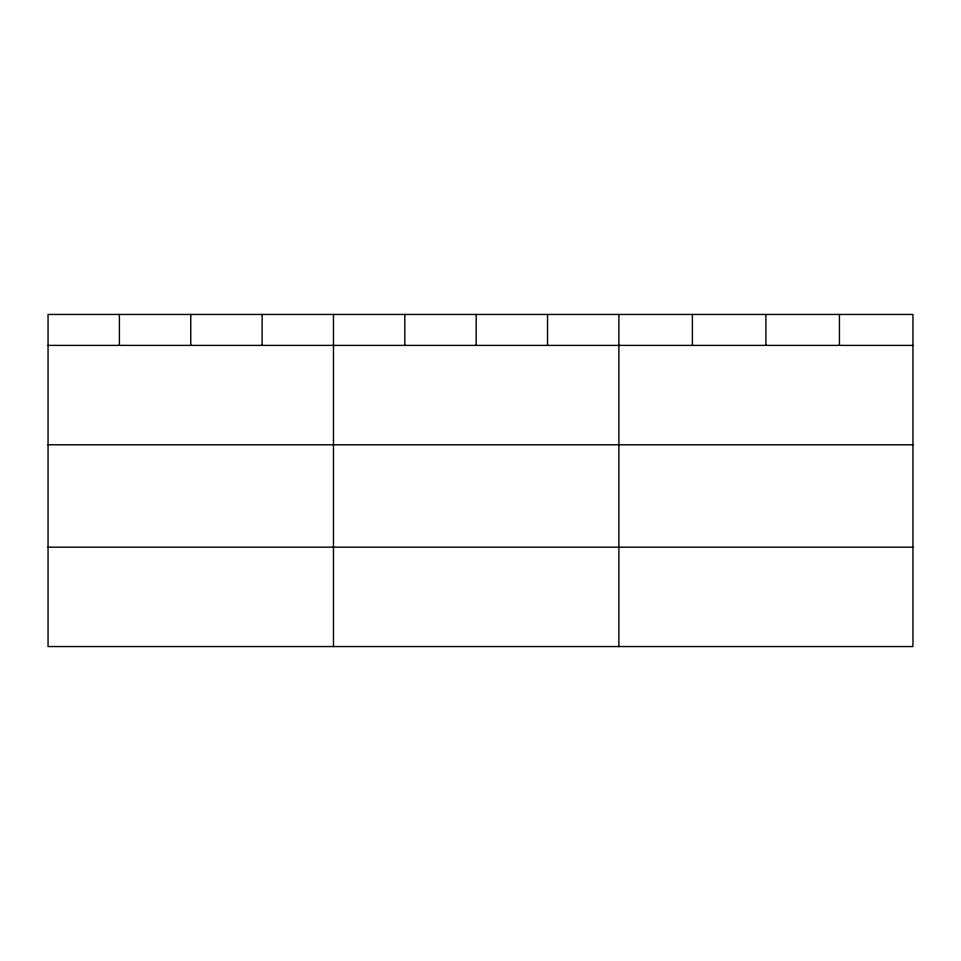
<?xml version="1.0" encoding="UTF-8"?>
<svg xmlns="http://www.w3.org/2000/svg" width="961" height="961" viewBox="0 0 961 961"><rect width="100%" height="100%" fill="white"/><g stroke="black" fill="none" stroke-linecap="round" stroke-linejoin="round"><path stroke-width="1.44" d="M912.95 345.395L912.95 646.549L48.05 646.549L48.05 314.451L912.95 314.451L912.95 345.395L48.05 345.395M48.05 444.775L912.95 444.775M48.05 547.169L912.95 547.169M839.433 314.451L839.433 345.395M765.917 314.451L765.917 345.395M692.4 314.451L692.4 345.395M618.884 314.451L618.884 646.549M547.53 314.451L547.53 345.395M476.175 314.451L476.175 345.395M404.821 314.451L404.821 345.395M333.467 314.451L333.467 646.549M262.113 314.451L262.113 345.395M190.758 314.451L190.758 345.395M119.404 314.451L119.404 345.395"/></g></svg>
